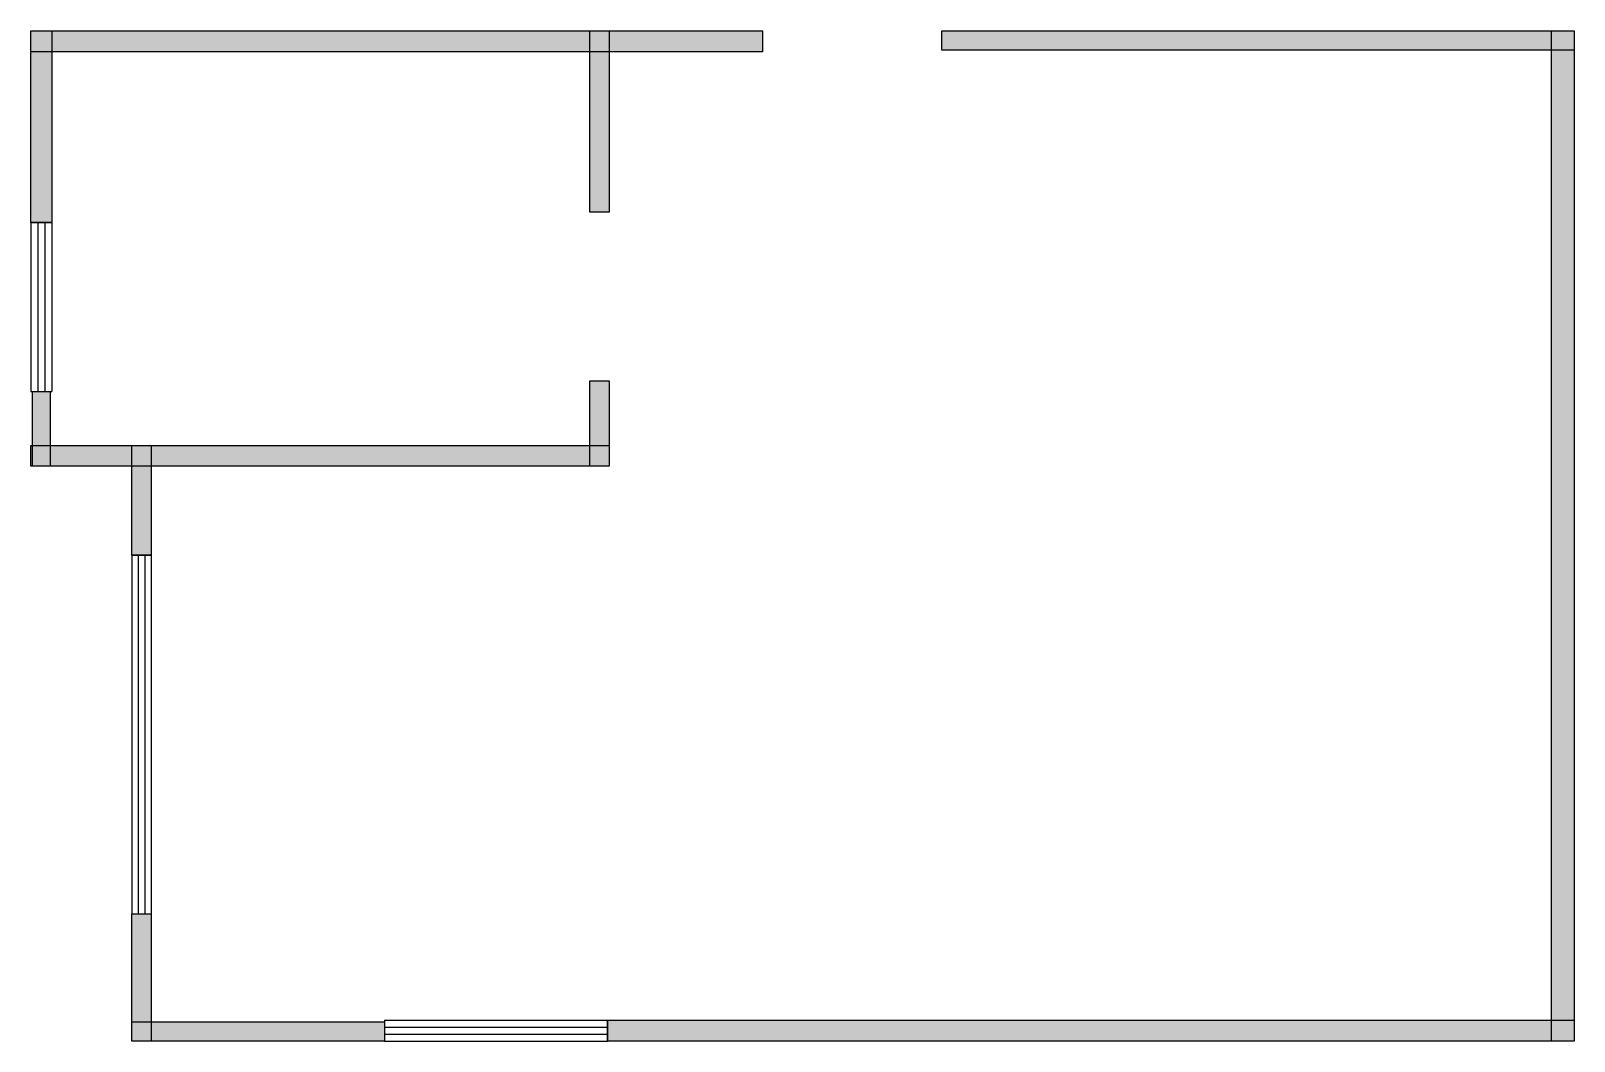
# Model space of a CAD drawing. Header units: centimetres. Extents: x 1 to 1109, y 1 to 726.
import ezdxf

# ---------------------------------------------------------------- set-up
doc = ezdxf.new("R2010")
doc.units = ezdxf.units.CM
doc.layers.add('WALL', color=7, linetype='Continuous')
doc.layers.add('WINDOW', color=5, linetype='Continuous')

msp = doc.modelspace()

# ---------------------------------------------------------------- hatches: boundary and pattern name
at = {"layer": 'WALL'}
h = msp.add_hatch(color=256, dxfattribs=at)
h.dxf.hatch_style = 1
h.paths.add_polyline_path([(1.25, 726.25), (526.25, 726.25), (526.25, 711.25), (1.25, 711.25)])
h = msp.add_hatch(color=256, dxfattribs=at)
h.dxf.hatch_style = 1
h.paths.add_polyline_path([(1.25, 726.25), (16.25, 726.25), (16.25, 588.75), (1.25, 588.75)])
h = msp.add_hatch(color=256, dxfattribs=at)
h.dxf.hatch_style = 1
h.paths.add_polyline_path([(402.5, 726.25), (416.25, 726.25), (416.25, 596.25), (402.5, 596.25)])
h = msp.add_hatch(color=256, dxfattribs=at)
h.dxf.hatch_style = 1
h.paths.add_polyline_path([(655, 726.25), (1108.75, 726.25), (1108.75, 712.5), (655, 712.5)])
h = msp.add_hatch(color=256, dxfattribs=at)
h.dxf.hatch_style = 1
h.paths.add_polyline_path([(1092.5, 726.25), (1108.75, 726.25), (1108.75, 1.25), (1092.5, 1.25)])
h = msp.add_hatch(color=256, dxfattribs=at)
h.dxf.hatch_style = 1
h.paths.add_polyline_path([(2.5, 467.5), (15, 467.5), (15, 413.75), (2.5, 413.75)])
h = msp.add_hatch(color=256, dxfattribs=at)
h.dxf.hatch_style = 1
h.paths.add_polyline_path([(402.5, 475), (416.25, 475), (416.25, 413.75), (402.5, 413.75)])
h = msp.add_hatch(color=256, dxfattribs=at)
h.dxf.hatch_style = 1
h.paths.add_polyline_path([(1.25, 428.75), (416.25, 428.75), (416.25, 413.75), (1.25, 413.75)])
h = msp.add_hatch(color=256, dxfattribs=at)
h.dxf.hatch_style = 1
h.paths.add_polyline_path([(73.75, 428.75), (87.5, 428.75), (87.5, 350), (73.75, 350)])
h = msp.add_hatch(color=256, dxfattribs=at)
h.dxf.hatch_style = 1
h.paths.add_polyline_path([(73.75, 92.5), (87.5, 92.5), (87.5, 1.25), (73.75, 1.25)])
h = msp.add_hatch(color=256, dxfattribs=at)
h.dxf.hatch_style = 1
h.paths.add_polyline_path([(73.75, 15), (255, 15), (255, 1.25), (73.75, 1.25)])
h = msp.add_hatch(color=256, dxfattribs=at)
h.dxf.hatch_style = 1
h.paths.add_polyline_path([(415, 16.25), (1108.75, 16.25), (1108.75, 1.25), (415, 1.25)])

# ---------------------------------------------------------------- linework, layer by layer
for points in [[(1.25, 726.25), (526.25, 726.25), (526.25, 711.25), (1.25, 711.25)], [(1.25, 726.25), (16.25, 726.25), (16.25, 588.75), (1.25, 588.75)], [(402.5, 726.25), (416.25, 726.25), (416.25, 596.25), (402.5, 596.25)], [(655, 726.25), (1108.75, 726.25), (1108.75, 712.5), (655, 712.5)], [(1092.5, 726.25), (1108.75, 726.25), (1108.75, 1.25), (1092.5, 1.25)], [(2.5, 467.5), (15, 467.5), (15, 413.75), (2.5, 413.75)], [(402.5, 475), (416.25, 475), (416.25, 413.75), (402.5, 413.75)], [(1.25, 428.75), (416.25, 428.75), (416.25, 413.75), (1.25, 413.75)], [(73.75, 428.75), (87.5, 428.75), (87.5, 350), (73.75, 350)], [(73.75, 92.5), (87.5, 92.5), (87.5, 1.25), (73.75, 1.25)], [(73.75, 15), (255, 15), (255, 1.25), (73.75, 1.25)], [(415, 16.25), (1108.75, 16.25), (1108.75, 1.25), (415, 1.25)]]:
    msp.add_lwpolyline(points, close=True, dxfattribs=at)
at = {"layer": 'WINDOW'}
for p, q in [((1.25, 588.75), (1.25, 467.5)), ((1.25, 588.75), (16.25, 588.75)), ((6.25, 588.75), (6.25, 467.5)), ((11.25, 588.75), (11.25, 467.5)), ((16.25, 588.75), (16.25, 467.5)), ((1.25, 467.5), (16.25, 467.5)), ((73.75, 350), (73.75, 92.5)), ((73.75, 350), (87.5, 350)), ((78.33, 350), (78.33, 92.5)), ((82.92, 350), (82.92, 92.5)), ((87.5, 350), (87.5, 92.5)), ((73.75, 92.5), (87.5, 92.5)), ((255, 16.25), (415, 16.25)), ((255, 16.25), (255, 1.25)), ((255, 11.25), (415, 11.25)), ((415, 16.25), (415, 1.25)), ((255, 6.25), (415, 6.25)), ((255, 1.25), (415, 1.25))]:
    msp.add_line(p, q, dxfattribs=at)

doc.saveas('drawing.dxf')
